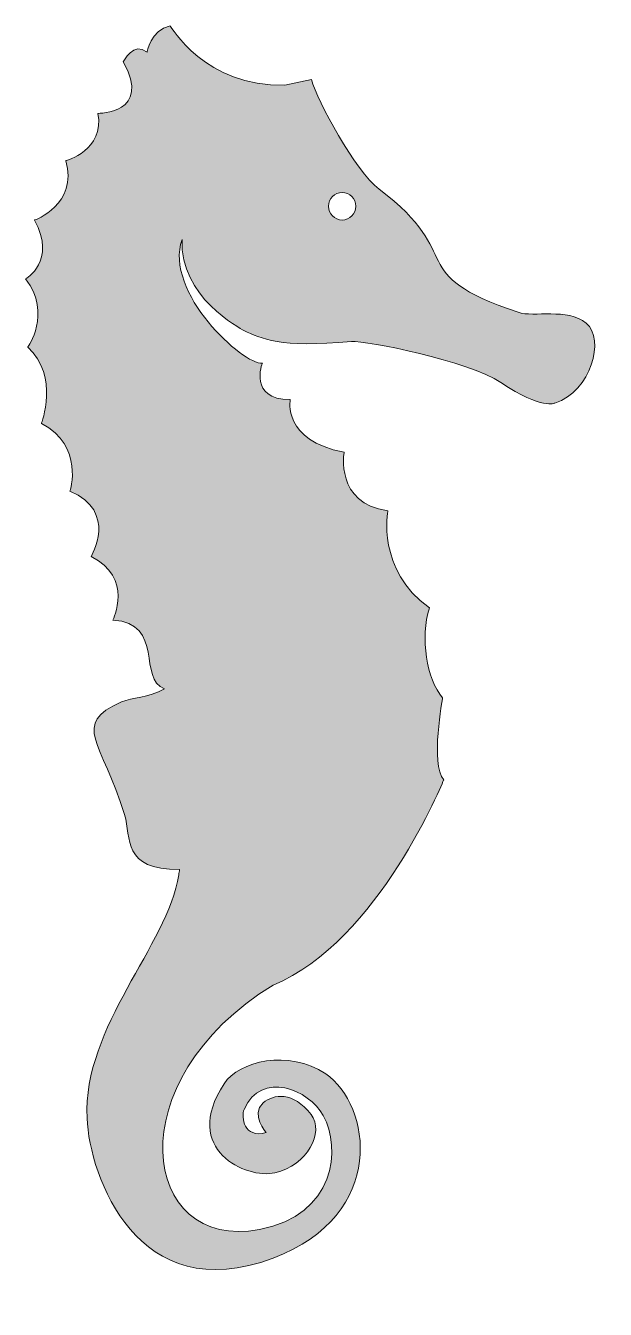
# Model space of a CAD drawing. Header units: inches. Extents: x 32.8 to 73.8, y 29.2 to 119.9.
import ezdxf

# ---------------------------------------------------------------- set-up
doc = ezdxf.new("R2010")
doc.units = ezdxf.units.IN
doc.header["$MEASUREMENT"] = 0
doc.layers.add('Layer 1', color=7, linetype='Continuous')

# ---------------------------------------------------------------- blocks, each defined once
blk = doc.blocks.new('block 2')
at = {"layer": 'Layer 1', "true_color": 0xffffff}
h = blk.add_hatch(color=7, dxfattribs=at)
h.dxf.hatch_style = 2
edge = h.paths.add_edge_path()
edge.add_spline(control_points=[(72.4, 98.858), (71.05, 99.967), (68.709, 99.246), (67.58, 99.629), (59.336, 102.426), (64.084, 103.533), (57.769, 108.33), (56.048, 109.636), (53.406, 114.525), (52.972, 116.067), (52.972, 116.067), (51.091, 115.682), (51.091, 115.682), (45.5, 115.49), (42.993, 119.877), (42.993, 119.877), (41.595, 119.54), (41.354, 117.996), (41.354, 117.996), (40.437, 118.817), (39.666, 117.322), (39.666, 117.322), (41.74, 113.658), (37.882, 113.682), (37.882, 113.682), (38.363, 111.079), (35.616, 110.332), (35.616, 110.332), (36.485, 107.247), (33.398, 106.137), (33.398, 106.137), (34.989, 103.244), (32.772, 101.991), (32.772, 101.991), (34.653, 99.485), (32.917, 97.17), (32.917, 97.17), (35.183, 95.098), (33.881, 91.772), (33.881, 91.772), (36.942, 90.18), (35.905, 86.999), (35.905, 86.999), (39.327, 85.553), (37.399, 82.371), (37.399, 82.371), (40.412, 80.925), (38.941, 77.888), (38.941, 77.888), (42.605, 77.647), (40.677, 73.695), (42.588, 73.037), (41.416, 72.382), (40.298, 72.434), (39.544, 72.102), (35.928, 70.511), (38.183, 69.333), (39.762, 64.148), (40.267, 62.486), (39.544, 60.244), (43.655, 60.27), (43.635, 60.141), (43.614, 60.011), (43.594, 59.881), (42.798, 54.892), (36.821, 49.202), (37.109, 42.695), (37.293, 38.585), (40.676, 29.196), (50.271, 32.811), (58.395, 35.873), (57.189, 43.683), (53.982, 45.828), (51.354, 47.587), (47.849, 46.734), (46.799, 45.129), (43.738, 40.453), (48.389, 38.38), (50.391, 38.839), (52.703, 39.368), (53.903, 41.709), (52.946, 42.96), (51.691, 44.599), (50.271, 44.407), (49.571, 43.779), (48.644, 42.947), (49.763, 41.682), (49.763, 41.682), (48.221, 41.247), (47.979, 42.766), (48.221, 43.322), (49.436, 46.113), (52.802, 44.718), (53.813, 42.886), (55.082, 40.593), (54.681, 35.848), (49.306, 34.836), (40.878, 33.248), (39.159, 45.369), (50.271, 52.094), (57.743, 55.204), (62.324, 66.606), (62.324, 66.606), (61.359, 67.667), (62.25, 72.39), (62.25, 72.39), (61.094, 73.693), (60.66, 76.657), (61.31, 78.755), (57.55, 81.43), (58.371, 85.6), (58.371, 85.6), (54.61, 86.131), (55.285, 89.746), (55.285, 89.746), (50.899, 90.565), (51.477, 93.458), (51.477, 93.458), (48.487, 93.458), (49.506, 96.032), (49.506, 96.032), (48.169, 95.886), (42.516, 101.045), (43.827, 104.779), (43.649, 100.732), (47.945, 98.468), (48.204, 98.346), (49.434, 97.768), (50.676, 97.11), (55.815, 97.556), (56.829, 97.644), (64.063, 96.2), (66.373, 94.663), (69.309, 92.713), (70.181, 93.218), (70.181, 93.218), (72.737, 94.037), (73.75, 97.749), (72.4, 98.858)], knot_values=[0, 0, 0, 0, 1, 1, 1, 2, 2, 2, 3, 3, 3, 4, 4, 4, 5, 5, 5, 6, 6, 6, 7, 7, 7, 8, 8, 8, 9, 9, 9, 10, 10, 10, 11, 11, 11, 12, 12, 12, 13, 13, 13, 14, 14, 14, 15, 15, 15, 16, 16, 16, 17, 17, 17, 18, 18, 18, 19, 19, 19, 20, 20, 20, 21, 21, 21, 22, 22, 22, 23, 23, 23, 24, 24, 24, 25, 25, 25, 26, 26, 26, 27, 27, 27, 28, 28, 28, 29, 29, 29, 30, 30, 30, 31, 31, 31, 32, 32, 32, 33, 33, 33, 34, 34, 34, 35, 35, 35, 36, 36, 36, 37, 37, 37, 38, 38, 38, 39, 39, 39, 40, 40, 40, 41, 41, 41, 42, 42, 42, 43, 43, 43, 44, 44, 44, 45, 45, 45, 46, 46, 46, 46], degree=3, periodic=1)
edge = h.paths.add_edge_path()
edge.add_spline(control_points=[(55.148, 106.149), (54.611, 106.149), (54.177, 106.584), (54.177, 107.12), (54.177, 107.656), (54.611, 108.091), (55.148, 108.091), (55.684, 108.091), (56.119, 107.656), (56.119, 107.12), (56.119, 106.584), (55.685, 106.149), (55.148, 106.149)], knot_values=[0, 0, 0, 0, 1, 1, 1, 2, 2, 2, 3, 3, 3, 4, 4, 4, 4], degree=3, periodic=1)
at = {"layer": 'Layer 1', "lineweight": 0}
for points, knots in [([(72.4, 98.858), (71.05, 99.967), (68.709, 99.246), (67.58, 99.629), (59.336, 102.426), (64.084, 103.533), (57.769, 108.33), (56.048, 109.636), (53.406, 114.525), (52.972, 116.067), (52.972, 116.067), (51.091, 115.682), (51.091, 115.682), (45.5, 115.49), (42.993, 119.877), (42.993, 119.877), (41.595, 119.54), (41.354, 117.996), (41.354, 117.996), (40.437, 118.817), (39.666, 117.322), (39.666, 117.322), (41.74, 113.658), (37.882, 113.682), (37.882, 113.682), (38.363, 111.079), (35.616, 110.332), (35.616, 110.332), (36.485, 107.247), (33.398, 106.137), (33.398, 106.137), (34.989, 103.244), (32.772, 101.991), (32.772, 101.991), (34.653, 99.485), (32.917, 97.17), (32.917, 97.17), (35.183, 95.098), (33.881, 91.772), (33.881, 91.772), (36.942, 90.18), (35.905, 86.999), (35.905, 86.999), (39.327, 85.553), (37.399, 82.371), (37.399, 82.371), (40.412, 80.925), (38.941, 77.888), (38.941, 77.888), (42.605, 77.647), (40.677, 73.695), (42.588, 73.037), (41.416, 72.382), (40.298, 72.434), (39.544, 72.102), (35.928, 70.511), (38.183, 69.333), (39.762, 64.148), (40.267, 62.486), (39.544, 60.244), (43.655, 60.27), (43.635, 60.141), (43.614, 60.011), (43.594, 59.881), (42.798, 54.892), (36.821, 49.202), (37.109, 42.695), (37.293, 38.585), (40.676, 29.196), (50.271, 32.811), (58.395, 35.873), (57.189, 43.683), (53.982, 45.828), (51.354, 47.587), (47.849, 46.734), (46.799, 45.129), (43.738, 40.453), (48.389, 38.38), (50.391, 38.839), (52.703, 39.368), (53.903, 41.709), (52.946, 42.96), (51.691, 44.599), (50.271, 44.407), (49.571, 43.779), (48.644, 42.947), (49.763, 41.682), (49.763, 41.682), (48.221, 41.247), (47.979, 42.766), (48.221, 43.322), (49.436, 46.113), (52.802, 44.718), (53.813, 42.886), (55.082, 40.593), (54.681, 35.848), (49.306, 34.836), (40.878, 33.248), (39.159, 45.369), (50.271, 52.094), (57.743, 55.204), (62.324, 66.606), (62.324, 66.606), (61.359, 67.667), (62.25, 72.39), (62.25, 72.39), (61.094, 73.693), (60.66, 76.657), (61.31, 78.755), (57.55, 81.43), (58.371, 85.6), (58.371, 85.6), (54.61, 86.131), (55.285, 89.746), (55.285, 89.746), (50.899, 90.565), (51.477, 93.458), (51.477, 93.458), (48.487, 93.458), (49.506, 96.032), (49.506, 96.032), (48.169, 95.886), (42.516, 101.045), (43.827, 104.779), (43.649, 100.732), (47.945, 98.468), (48.204, 98.346), (49.434, 97.768), (50.676, 97.11), (55.815, 97.556), (56.829, 97.644), (64.063, 96.2), (66.373, 94.663), (69.309, 92.713), (70.181, 93.218), (70.181, 93.218), (72.737, 94.037), (73.75, 97.749), (72.4, 98.858)], [0, 0, 0, 0, 1, 1, 1, 2, 2, 2, 3, 3, 3, 4, 4, 4, 5, 5, 5, 6, 6, 6, 7, 7, 7, 8, 8, 8, 9, 9, 9, 10, 10, 10, 11, 11, 11, 12, 12, 12, 13, 13, 13, 14, 14, 14, 15, 15, 15, 16, 16, 16, 17, 17, 17, 18, 18, 18, 19, 19, 19, 20, 20, 20, 21, 21, 21, 22, 22, 22, 23, 23, 23, 24, 24, 24, 25, 25, 25, 26, 26, 26, 27, 27, 27, 28, 28, 28, 29, 29, 29, 30, 30, 30, 31, 31, 31, 32, 32, 32, 33, 33, 33, 34, 34, 34, 35, 35, 35, 36, 36, 36, 37, 37, 37, 38, 38, 38, 39, 39, 39, 40, 40, 40, 41, 41, 41, 42, 42, 42, 43, 43, 43, 44, 44, 44, 45, 45, 45, 46, 46, 46, 46]), ([(55.148, 106.149), (54.611, 106.149), (54.177, 106.584), (54.177, 107.12), (54.177, 107.656), (54.611, 108.091), (55.148, 108.091), (55.684, 108.091), (56.119, 107.656), (56.119, 107.12), (56.119, 106.584), (55.685, 106.149), (55.148, 106.149)], [0, 0, 0, 0, 1, 1, 1, 2, 2, 2, 3, 3, 3, 4, 4, 4, 4])]:
    blk.add_open_spline(points, degree=3, knots=knots, dxfattribs=at)

msp = doc.modelspace()

# ---------------------------------------------------------------- block references
at = {"layer": 'Layer 1'}
msp.add_blockref('block 2', (0, 0), dxfattribs=at)

doc.saveas('drawing.dxf')
